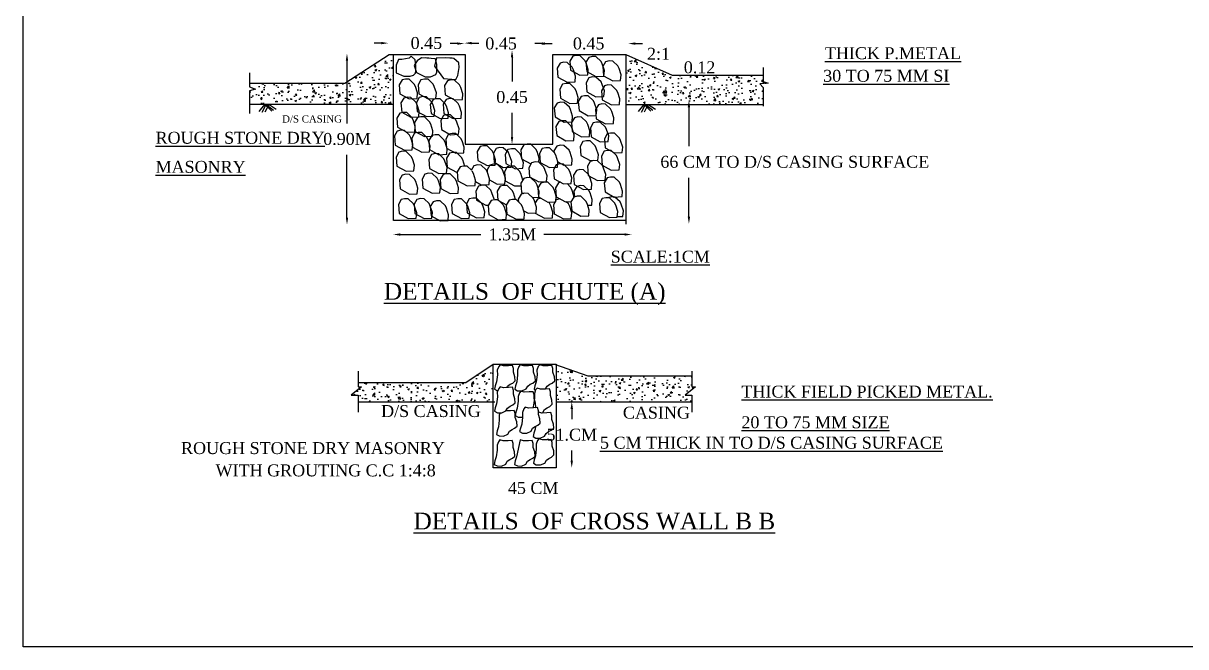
# Model space of a CAD drawing. Header units: metres. Extents: x 0.51 to 7.82, y 1.27 to 6.31.
# Drawn here: x 0.509 to 5.382, y 1.273 to 3.885 of the extents above; entities that cross this region are included whole.
import ezdxf

# ---------------------------------------------------------------- set-up
doc = ezdxf.new("R2010")
doc.units = ezdxf.units.M
doc.header["$MEASUREMENT"] = 0
for name, color, linetype in [('DIM', 5, 'Continuous'), ('DWG. LINE', 1, 'Continuous'), ('HATCH', 2, 'Continuous'), ('TEXT', 7, 'Continuous')]:
    doc.layers.add(name, color=color, linetype=linetype)
doc.layers.add('TITLE', color=7, linetype='Continuous', lineweight=30)
doc.styles.get("Standard").update_dxf_attribs({"font": 'TIMES.TTF', "height": 0.05})
doc.dimstyles.get("Standard").update_dxf_attribs({"dimtxt": 0.05, "dimasz": 0.03, "dimexe": 0.18, "dimexo": 0.0625, "dimgap": 0.04, "dimtad": 0, "dimtih": 1, "dimtoh": 1, "dimdec": 1, "dimzin": 0, "dimdsep": 46, "dimtxsty": 'Standard', "dimcen": 0.09, "dimse1": 1, "dimse2": 1, "dimclrd": 5, "dimclre": 5, "dimclrt": 4, "dimadec": 0, "dimazin": 0, "dimtfac": 1, "dimtdec": 1, "dimtofl": 0, "dimtmove": 0, "dimatfit": 3, "dimfxl": 1, "dimtolj": 1, "dimtzin": 0, "dimarcsym": 0})
pattern_1 = [(50, (1.722104, 3.577963), (0.071726, -0.0062752), [0.0075, -0.0825]), (355, (1.722104, 3.57796), (-0.0138751, 0.0752192), [0.006, -0.066]), (100.4514, (1.72808, 3.57744), (0.057851, 0.068944), [0.006374, -0.0701142]), (46.184, (1.7221, 3.59796), (0.106724, -0.016552), [0.01125, -0.12375]), (96.6356, (1.731, 3.59658), (0.0934663, 0.097412), [0.009561, -0.1051713]), (351.184, (1.7221, 3.59796), (0.093466, 0.097412), [0.009, -0.099]), (21, (1.732104, 3.592963), (0.0596907, -0.0402619), [0.0075, -0.0825]), (326, (1.732104, 3.59296), (0.0243315, 0.072515), [0.006, -0.066]), (71.4514, (1.73708, 3.58961), (0.0840223, 0.032253), [0.006374, -0.0701142]), (37.5, (1.722104, 3.577963), (0.00121599, 0.03328939), [0, -0.0652, 0, -0.067, 0, -0.06625]), (7.5, (1.722104, 3.577963), (0.02630695, 0.03944117), [0, -0.0382, 0, -0.0637, 0, -0.02525]), (327.5, (1.699804, 3.577963), (0.05338224, -0.0022555), [0, -0.025, 0, -0.078, 0, -0.1035]), (317.5, (1.689804, 3.577963), (0.0583186, 0.0100105), [0, -0.0325, 0, -0.0518, 0, -0.0735])]

# ---------------------------------------------------------------- blocks, each defined once
blk = doc.blocks.new('*D1')
at = {"layer": 'Defpoints', "color": 0}
for p in [(2.0594, 2.9987), (3.0594, 2.9999), (3.0594, 2.9987)]:
    blk.add_point(p, dxfattribs=at)
at = {"layer": 'DIM', "color": 5, "lineweight": -2}
for p, q in [((2.0894, 2.9999), (2.427, 2.9999)), ((3.0294, 2.9999), (2.6917, 2.9999))]:
    blk.add_line(p, q, dxfattribs=at)
at = {"layer": 'DIM', "color": 5}
for points in [[(2.0894, 3.0049), (2.0894, 2.9949), (2.0594, 2.9999)], [(3.0294, 3.0049), (3.0294, 2.9949), (3.0594, 2.9999)]]:
    blk.add_solid(points, dxfattribs=at)
at = {"layer": 'DIM', "color": 4, "insert": (2.5594, 2.9999), "char_height": 0.05, "attachment_point": 5}
blk.add_mtext('\\A1;1.35M', dxfattribs=at)
blk = doc.blocks.new('*D2')
at = {"layer": 'Defpoints', "color": 0}
for p in [(1.8687, 3.7585), (1.8662, 3.0412), (1.8687, 3.0412)]:
    blk.add_point(p, dxfattribs=at)
at = {"layer": 'DIM', "color": 5, "lineweight": -2}
for p, q in [((1.8662, 3.7285), (1.8662, 3.4654)), ((1.8662, 3.0712), (1.8662, 3.3344))]:
    blk.add_line(p, q, dxfattribs=at)
at = {"layer": 'DIM', "color": 5}
for points in [[(1.8612, 3.7285), (1.8712, 3.7285), (1.8662, 3.7585)], [(1.8612, 3.0712), (1.8712, 3.0712), (1.8662, 3.0412)]]:
    blk.add_solid(points, dxfattribs=at)
at = {"layer": 'DIM', "color": 4, "insert": (1.8662, 3.3999), "char_height": 0.05, "attachment_point": 5}
blk.add_mtext('\\A1;0.90M', dxfattribs=at)
blk = doc.blocks.new('*D3')
at = {"layer": 'Defpoints', "color": 0}
for p in [(2.0399, 3.802), (2.3583, 3.802), (2.3583, 3.802)]:
    blk.add_point(p, dxfattribs=at)
at = {"layer": 'DIM', "color": 5, "lineweight": -2}
for p, q in [((2.0099, 3.802), (1.9799, 3.802)), ((2.3883, 3.802), (2.4183, 3.802))]:
    blk.add_line(p, q, dxfattribs=at)
at = {"layer": 'DIM', "color": 5}
for points in [[(2.0099, 3.807), (2.0099, 3.797), (2.0399, 3.802)], [(2.3883, 3.807), (2.3883, 3.797), (2.3583, 3.802)]]:
    blk.add_solid(points, dxfattribs=at)
at = {"layer": 'DIM', "color": 4, "insert": (2.1991, 3.802), "char_height": 0.05, "attachment_point": 5}
blk.add_mtext('\\A1;0.45', dxfattribs=at)
blk = doc.blocks.new('*D4')
at = {"layer": 'Defpoints', "color": 0}
for p in [(2.3583, 3.802), (2.666, 3.802), (2.666, 3.8)]:
    blk.add_point(p, dxfattribs=at)
at = {"layer": 'DIM', "color": 5, "lineweight": -2}
for p, q in [((2.3283, 3.8), (2.2983, 3.8)), ((2.696, 3.8), (2.726, 3.8))]:
    blk.add_line(p, q, dxfattribs=at)
at = {"layer": 'DIM', "color": 5}
for points in [[(2.3283, 3.805), (2.3283, 3.795), (2.3583, 3.8)], [(2.696, 3.805), (2.696, 3.795), (2.666, 3.8)]]:
    blk.add_solid(points, dxfattribs=at)
at = {"layer": 'DIM', "color": 4, "insert": (2.5121, 3.8), "char_height": 0.05, "attachment_point": 5}
blk.add_mtext('\\A1;0.45', dxfattribs=at)
blk = doc.blocks.new('*D5')
at = {"layer": 'Defpoints', "color": 0}
for p in [(2.7137, 3.8), (3.0447, 3.8), (3.0447, 3.8)]:
    blk.add_point(p, dxfattribs=at)
at = {"layer": 'DIM', "color": 5, "lineweight": -2}
for p, q in [((2.6837, 3.8), (2.6537, 3.8)), ((3.0747, 3.8), (3.1047, 3.8))]:
    blk.add_line(p, q, dxfattribs=at)
at = {"layer": 'DIM', "color": 5}
for points in [[(2.6837, 3.805), (2.6837, 3.795), (2.7137, 3.8)], [(3.0747, 3.805), (3.0747, 3.795), (3.0447, 3.8)]]:
    blk.add_solid(points, dxfattribs=at)
at = {"layer": 'DIM', "color": 4, "insert": (2.8792, 3.8), "char_height": 0.05, "attachment_point": 5}
blk.add_mtext('\\A1;0.45', dxfattribs=at)
blk = doc.blocks.new('*D6')
at = {"layer": 'Defpoints', "color": 0}
for p in [(3.2881, 3.5631), (3.2881, 3.0453), (3.2994, 3.0453)]:
    blk.add_point(p, dxfattribs=at)
at = {"layer": 'DIM', "color": 5, "lineweight": -2}
for p, q in [((3.2994, 3.5331), (3.2994, 3.3704)), ((3.2994, 3.0753), (3.2994, 3.238))]:
    blk.add_line(p, q, dxfattribs=at)
at = {"layer": 'DIM', "color": 5}
for points in [[(3.2944, 3.5331), (3.3044, 3.5331), (3.2994, 3.5631)], [(3.2944, 3.0753), (3.3044, 3.0753), (3.2994, 3.0453)]]:
    blk.add_solid(points, dxfattribs=at)
at = {"layer": 'DIM', "color": 4, "insert": (3.2994, 3.3042), "char_height": 0.05, "attachment_point": 5}
blk.add_mtext('\\A1;                                               66 CM TO D/S CASING SURFACE', dxfattribs=at)
blk = doc.blocks.new('*D7')
at = {"layer": 'Defpoints', "color": 0}
for p in [(2.5581, 3.7724), (2.5581, 3.3785), (2.5581, 3.3785)]:
    blk.add_point(p, dxfattribs=at)
at = {"layer": 'DIM', "color": 5, "lineweight": -2}
for p, q in [((2.5581, 3.7424), (2.5581, 3.641)), ((2.5581, 3.4085), (2.5581, 3.51))]:
    blk.add_line(p, q, dxfattribs=at)
at = {"layer": 'DIM', "color": 5}
for points in [[(2.5531, 3.7424), (2.5631, 3.7424), (2.5581, 3.7724)], [(2.5531, 3.4085), (2.5631, 3.4085), (2.5581, 3.3785)]]:
    blk.add_solid(points, dxfattribs=at)
at = {"layer": 'DIM', "color": 4, "insert": (2.5581, 3.5755), "char_height": 0.05, "attachment_point": 5}
blk.add_mtext('\\A1;0.45', dxfattribs=at)
blk = doc.blocks.new('*D8')
at = {"layer": 'Defpoints', "color": 0}
for p in [(2.7426, 2.2992), (2.8084, 2.2992), (2.7426, 2.0223)]:
    blk.add_point(p, dxfattribs=at)
at = {"layer": 'DIM', "color": 5, "lineweight": -2}
for p, q in [((2.8084, 2.2692), (2.8084, 2.2263)), ((2.8084, 2.0523), (2.8084, 2.0952))]:
    blk.add_line(p, q, dxfattribs=at)
at = {"layer": 'DIM', "color": 5}
for points in [[(2.8034, 2.2692), (2.8134, 2.2692), (2.8084, 2.2992)], [(2.8034, 2.0523), (2.8134, 2.0523), (2.8084, 2.0223)]]:
    blk.add_solid(points, dxfattribs=at)
at = {"layer": 'DIM', "color": 4, "insert": (2.8084, 2.1607), "char_height": 0.05, "attachment_point": 5}
blk.add_mtext('\\A1;51.CM', dxfattribs=at)

msp = doc.modelspace()

# ---------------------------------------------------------------- hatches: boundary and pattern name
at = {"layer": 'HATCH'}
h = msp.add_hatch(dxfattribs=at)
h.set_pattern_fill('AR-CONC', color=256, scale=0.01, style=0)
h.set_pattern_definition(pattern_1)
h.paths.add_polyline_path([(2.0613, 3.7537), (2.0434, 3.7537), (1.8569, 3.6336), (1.4575, 3.6336), (1.4575, 3.6189), (1.483, 3.609), (1.4575, 3.602), (1.4575, 3.5449), (2.0613, 3.5449)])
h = msp.add_hatch(dxfattribs=at)
h.set_pattern_fill('AR-CONC', color=256, scale=0.01, style=0)
h.set_pattern_definition(pattern_1)
h.paths.add_polyline_path([(3.5962, 3.6307), (3.6319, 3.6346), (3.6108, 3.6406), (3.6108, 3.6671), (3.2289, 3.6671), (3.0355, 3.7537), (3.0355, 3.5449), (3.6108, 3.5449), (3.6108, 3.6166)])
h = msp.add_hatch(dxfattribs=at)
h.set_pattern_fill('AR-CONC', color=256, scale=0.01, style=0)
h.set_pattern_definition(pattern_1)
h.paths.add_polyline_path([(2.4788, 2.4572), (2.364, 2.3796), (1.9126, 2.3796), (1.9126, 2.3621), (1.9272, 2.3621), (1.884, 2.3273), (1.9126, 2.3273), (1.9126, 2.2992), (2.4788, 2.2992)])
h = msp.add_hatch(dxfattribs=at)
h.set_pattern_fill('AR-CONC', color=256, scale=0.01, style=0)
h.set_pattern_definition(pattern_1)
h.paths.add_polyline_path([(3.3122, 2.4076), (2.8751, 2.4076), (2.7426, 2.4549), (2.7426, 2.2992), (3.3122, 2.2992), (3.3122, 2.3273), (3.2836, 2.3273), (3.3269, 2.3621), (3.3122, 2.3621)])

# ---------------------------------------------------------------- linework, layer by layer
at = {"layer": 'DWG. LINE'}
for p, q in [((1.8569, 3.6336), (2.0434, 3.7537)), ((2.0434, 3.7537), (2.3618, 3.7537)), ((2.0613, 3.0591), (2.0613, 3.7537)), ((2.3618, 3.7537), (2.3618, 3.3785)), ((2.7295, 3.3785), (2.7295, 3.7537)), ((2.7295, 3.7537), (3.0355, 3.7537)), ((3.0355, 3.7537), (3.2289, 3.6671)), ((3.0355, 3.7537), (3.0355, 3.0428)), ((1.4575, 3.677), (1.4575, 3.6189)), ((3.2289, 3.6671), (3.6108, 3.6671)), ((3.6108, 3.6993), (3.6108, 3.6406)), ((1.4575, 3.6336), (1.8569, 3.6336)), ((1.4575, 3.6189), (1.483, 3.609)), ((1.483, 3.609), (1.4575, 3.602)), ((3.6319, 3.6346), (3.5962, 3.6307)), ((3.5962, 3.6307), (3.6108, 3.6166)), ((3.6108, 3.6406), (3.6319, 3.6346)), ((3.6108, 3.6166), (3.6108, 3.5376)), ((1.4575, 3.602), (1.4575, 3.5076)), ((2.0613, 3.5449), (1.4575, 3.5449)), ((3.0355, 3.5449), (3.6108, 3.5449)), ((2.3618, 3.3785), (2.7295, 3.3785)), ((3.0355, 3.0591), (2.0613, 3.0591)), ((2.364, 2.3796), (2.4788, 2.4572)), ((2.4788, 2.4572), (2.7363, 2.4572)), ((2.7363, 2.4572), (2.8751, 2.4076)), ((1.9126, 2.4274), (1.9126, 2.3621)), ((2.8751, 2.4076), (3.3122, 2.4076)), ((3.3122, 2.4274), (3.3122, 2.3621)), ((1.9272, 2.3621), (1.884, 2.3273)), ((1.9126, 2.3796), (2.364, 2.3796)), ((1.9126, 2.3621), (1.9272, 2.3621)), ((3.3269, 2.3621), (3.2836, 2.3273)), ((3.3122, 2.3621), (3.3269, 2.3621)), ((1.884, 2.3273), (1.9126, 2.3273)), ((1.9126, 2.3273), (1.9126, 2.255)), ((1.9126, 2.2992), (2.4864, 2.2992)), ((2.7426, 2.2992), (3.3122, 2.2992)), ((3.2836, 2.3273), (3.3122, 2.3273)), ((3.3122, 2.3273), (3.3122, 2.255))]:
    msp.add_line(p, q, dxfattribs=at)
msp.add_lwpolyline([(2.7363, 2.4572), (2.7426, 2.4572), (2.7426, 2.0223), (2.4788, 2.0223), (2.4788, 2.4572)], dxfattribs=at)
at = {"layer": 'HATCH'}
for p, q in [((1.498, 3.5157), (1.5217, 3.5449)), ((1.5108, 3.5131), (1.5281, 3.5449)), ((1.5217, 3.5449), (1.5509, 3.5173)), ((1.523, 3.5145), (1.5394, 3.5449)), ((1.5281, 3.5449), (1.5588, 3.5203)), ((1.5394, 3.5449), (1.5699, 3.5252)), ((3.0875, 3.5157), (3.1112, 3.5449)), ((3.1003, 3.5131), (3.1176, 3.5449)), ((3.1112, 3.5449), (3.1404, 3.5173)), ((3.1126, 3.5145), (3.1289, 3.5449)), ((3.1176, 3.5449), (3.1484, 3.5203)), ((3.1289, 3.5449), (3.1594, 3.5252))]:
    msp.add_line(p, q, dxfattribs=at)
for points in [[(2.1269, 3.7385), (2.0962, 3.7327), (2.0815, 3.7327), (2.072, 3.7093), (2.072, 3.6771), (2.1042, 3.664), (2.1313, 3.664), (2.1452, 3.6676), (2.1533, 3.6757), (2.1555, 3.6874), (2.1555, 3.7071), (2.1525, 3.7312), (2.135, 3.7473), (2.1269, 3.7385)], [(2.2096, 3.7393), (2.1789, 3.74), (2.1606, 3.7283), (2.1474, 3.7078), (2.1577, 3.6793), (2.1935, 3.661), (2.2169, 3.6603), (2.2382, 3.6705), (2.2426, 3.68), (2.2433, 3.6991), (2.2433, 3.7129), (2.2367, 3.7363), (2.2184, 3.7378), (2.2009, 3.7395), (2.1943, 3.7396)], [(2.3077, 3.7393), (2.2418, 3.7407), (2.233, 3.7056), (2.2711, 3.653), (2.3231, 3.6501), (2.3311, 3.6669), (2.3362, 3.6991), (2.3348, 3.7188), (2.3135, 3.7371), (2.2785, 3.7399)], [(2.8104, 3.7005), (2.7892, 3.721), (2.7738, 3.7217), (2.7592, 3.7181), (2.7475, 3.6976), (2.7504, 3.6596), (2.7892, 3.6384), (2.8221, 3.6398), (2.8243, 3.6632), (2.8155, 3.6903), (2.8104, 3.7005)], [(2.8637, 3.7293), (2.8425, 3.7497), (2.8271, 3.7505), (2.8125, 3.7468), (2.8008, 3.7263), (2.8037, 3.6883), (2.8425, 3.6671), (2.8754, 3.6686), (2.8776, 3.692), (2.8689, 3.719), (2.8637, 3.7293)], [(2.931, 3.7247), (2.9097, 3.7452), (2.8944, 3.7459), (2.8797, 3.7422), (2.868, 3.7218), (2.8709, 3.6837), (2.9097, 3.6625), (2.9427, 3.664), (2.9449, 3.6874), (2.9361, 3.7145), (2.931, 3.7247)], [(3.0013, 3.7063), (2.98, 3.7268), (2.9647, 3.7275), (2.95, 3.7239), (2.9383, 3.7034), (2.9412, 3.6654), (2.98, 3.6442), (3.013, 3.6456), (3.0152, 3.669), (3.0064, 3.6961), (3.0013, 3.7063)], [(2.931, 3.6391), (2.9098, 3.6595), (2.8944, 3.6603), (2.8798, 3.6566), (2.8681, 3.6361), (2.871, 3.5981), (2.9098, 3.5769), (2.9427, 3.5784), (2.9449, 3.6018), (2.9361, 3.6288), (2.931, 3.6391)], [(2.1481, 3.6303), (2.1269, 3.6508), (2.1116, 3.6515), (2.0969, 3.6479), (2.0852, 3.6274), (2.0881, 3.5894), (2.1269, 3.5682), (2.1599, 3.5696), (2.1621, 3.593), (2.1533, 3.6201), (2.1481, 3.6303)], [(2.2272, 3.6303), (2.206, 3.6508), (2.1906, 3.6515), (2.176, 3.6479), (2.1642, 3.6274), (2.1672, 3.5894), (2.206, 3.5682), (2.2389, 3.5696), (2.2411, 3.593), (2.2323, 3.6201), (2.2272, 3.6303)], [(2.3384, 3.6267), (2.3172, 3.6471), (2.3018, 3.6479), (2.2872, 3.6442), (2.2755, 3.6237), (2.2784, 3.5857), (2.3172, 3.5645), (2.3501, 3.566), (2.3523, 3.5894), (2.3436, 3.6164), (2.3384, 3.6267)], [(2.8212, 3.6117), (2.8, 3.6322), (2.7846, 3.6329), (2.77, 3.6293), (2.7583, 3.6088), (2.7612, 3.5708), (2.8, 3.5496), (2.8329, 3.551), (2.8351, 3.5744), (2.8263, 3.6015), (2.8212, 3.6117)], [(2.9961, 3.6054), (2.9749, 3.6259), (2.9595, 3.6266), (2.9449, 3.623), (2.9332, 3.6025), (2.9361, 3.5645), (2.9749, 3.5433), (3.0078, 3.5447), (3.01, 3.5681), (3.0013, 3.5952), (2.9961, 3.6054)], [(2.1555, 3.5543), (2.1342, 3.5747), (2.1189, 3.5755), (2.1042, 3.5718), (2.0925, 3.5513), (2.0955, 3.5133), (2.1342, 3.4921), (2.1672, 3.4936), (2.1694, 3.517), (2.1606, 3.544), (2.1555, 3.5543)], [(2.2206, 3.5565), (2.1994, 3.5769), (2.184, 3.5777), (2.1694, 3.574), (2.1577, 3.5535), (2.1606, 3.5155), (2.1994, 3.4943), (2.2323, 3.4958), (2.2345, 3.5192), (2.2257, 3.5462), (2.2206, 3.5565)], [(2.2784, 3.5477), (2.2572, 3.5682), (2.2418, 3.5689), (2.2272, 3.5652), (2.2155, 3.5448), (2.2184, 3.5067), (2.2572, 3.4855), (2.2901, 3.487), (2.2923, 3.5104), (2.2835, 3.5375), (2.2784, 3.5477)], [(2.3326, 3.5484), (2.3114, 3.5689), (2.296, 3.5696), (2.2813, 3.566), (2.2696, 3.5455), (2.2726, 3.5075), (2.3114, 3.4863), (2.3443, 3.4877), (2.3465, 3.5111), (2.3377, 3.5382), (2.3326, 3.5484)], [(2.8989, 3.56), (2.8777, 3.5805), (2.8623, 3.5812), (2.8477, 3.5776), (2.8359, 3.5571), (2.8389, 3.5191), (2.8777, 3.4979), (2.9106, 3.4993), (2.9128, 3.5227), (2.904, 3.5498), (2.8989, 3.56)], [(2.1386, 3.4904), (2.1174, 3.5109), (2.102, 3.5116), (2.0874, 3.508), (2.0757, 3.4875), (2.0786, 3.4495), (2.1174, 3.4283), (2.1503, 3.4297), (2.1525, 3.4531), (2.1438, 3.4802), (2.1386, 3.4904)], [(2.7982, 3.5333), (2.777, 3.5538), (2.7616, 3.5546), (2.7469, 3.5509), (2.7352, 3.5304), (2.7382, 3.4924), (2.777, 3.4712), (2.8099, 3.4727), (2.8121, 3.4961), (2.8033, 3.5231), (2.7982, 3.5333)], [(2.9712, 3.5262), (2.95, 3.5466), (2.9346, 3.5474), (2.92, 3.5437), (2.9083, 3.5232), (2.9112, 3.4852), (2.95, 3.464), (2.9829, 3.4655), (2.9851, 3.4889), (2.9764, 3.5159), (2.9712, 3.5262)], [(2.2126, 3.4722), (2.1913, 3.4926), (2.176, 3.4934), (2.1613, 3.4897), (2.1496, 3.4692), (2.1525, 3.4312), (2.1913, 3.41), (2.2243, 3.4115), (2.2265, 3.4349), (2.2177, 3.4619), (2.2126, 3.4722)], [(2.3219, 3.4804), (2.3007, 3.5009), (2.2853, 3.5017), (2.2707, 3.498), (2.2589, 3.4775), (2.2619, 3.4395), (2.3007, 3.4183), (2.3336, 3.4198), (2.3358, 3.4432), (2.327, 3.4702), (2.3219, 3.4804)], [(2.8051, 3.4552), (2.7839, 3.4757), (2.7685, 3.4764), (2.7539, 3.4728), (2.7422, 3.4523), (2.7451, 3.4143), (2.7839, 3.3931), (2.8168, 3.3945), (2.819, 3.4179), (2.8102, 3.445), (2.8051, 3.4552)], [(2.8705, 3.4718), (2.8492, 3.4923), (2.8339, 3.493), (2.8192, 3.4894), (2.8075, 3.4689), (2.8104, 3.4309), (2.8492, 3.4097), (2.8822, 3.4111), (2.8844, 3.4345), (2.8756, 3.4616), (2.8705, 3.4718)], [(2.9493, 3.4501), (2.9281, 3.4706), (2.9127, 3.4713), (2.8981, 3.4677), (2.8863, 3.4472), (2.8893, 3.4092), (2.9281, 3.388), (2.961, 3.3894), (2.9632, 3.4128), (2.9544, 3.4399), (2.9493, 3.4501)], [(2.1284, 3.4157), (2.1072, 3.4362), (2.0918, 3.4369), (2.0772, 3.4333), (2.0655, 3.4128), (2.0684, 3.3748), (2.1072, 3.3536), (2.1401, 3.355), (2.1423, 3.3784), (2.1335, 3.4055), (2.1284, 3.4157)], [(2.2009, 3.4069), (2.1796, 3.4274), (2.1643, 3.4281), (2.1496, 3.4245), (2.1379, 3.404), (2.1408, 3.366), (2.1796, 3.3448), (2.2126, 3.3462), (2.2148, 3.3696), (2.206, 3.3967), (2.2009, 3.4069)], [(2.2726, 3.3967), (2.2513, 3.4172), (2.236, 3.4179), (2.2213, 3.4142), (2.2096, 3.3938), (2.2126, 3.3558), (2.2513, 3.3345), (2.2843, 3.336), (2.2865, 3.3594), (2.2777, 3.3865), (2.2726, 3.3967)], [(2.3436, 3.4025), (2.3223, 3.423), (2.307, 3.4238), (2.2923, 3.4201), (2.2806, 3.3996), (2.2836, 3.3616), (2.3223, 3.3404), (2.3553, 3.3419), (2.3575, 3.3653), (2.3487, 3.3923), (2.3436, 3.4025)], [(3.008, 3.4039), (2.9868, 3.4244), (2.9714, 3.4251), (2.9568, 3.4214), (2.9451, 3.401), (2.948, 3.3629), (2.9868, 3.3417), (3.0197, 3.3432), (3.0219, 3.3666), (3.0131, 3.3937), (3.008, 3.4039)], [(2.4753, 3.3506), (2.4541, 3.3711), (2.4387, 3.3718), (2.4241, 3.3682), (2.4124, 3.3477), (2.4153, 3.3097), (2.4541, 3.2885), (2.487, 3.2899), (2.4892, 3.3133), (2.4804, 3.3404), (2.4753, 3.3506)], [(2.5426, 3.3433), (2.5214, 3.3638), (2.506, 3.3645), (2.4914, 3.3609), (2.4797, 3.3404), (2.4826, 3.3024), (2.5214, 3.2812), (2.5543, 3.2826), (2.5565, 3.306), (2.5478, 3.3331), (2.5426, 3.3433)], [(2.6583, 3.3577), (2.6371, 3.3782), (2.6217, 3.3789), (2.6071, 3.3752), (2.5954, 3.3548), (2.5983, 3.3167), (2.6371, 3.2955)], [(2.7362, 3.3424), (2.7149, 3.3629), (2.6996, 3.3636), (2.6849, 3.36), (2.6732, 3.3395), (2.6761, 3.3015), (2.7149, 3.2803), (2.7479, 3.2817), (2.7501, 3.3051), (2.7413, 3.3322), (2.7362, 3.3424)], [(2.7968, 3.3532), (2.7756, 3.3736), (2.7602, 3.3744), (2.7456, 3.3707), (2.7339, 3.3502), (2.7343, 3.3442)], [(2.906, 3.3715), (2.8848, 3.392), (2.8695, 3.3927), (2.8548, 3.3891), (2.8431, 3.3686), (2.846, 3.3306), (2.8848, 3.3094), (2.9178, 3.3108), (2.92, 3.3342), (2.9112, 3.3613), (2.906, 3.3715)], [(2.1354, 3.3274), (2.1142, 3.3479), (2.0988, 3.3486), (2.0842, 3.3449), (2.0725, 3.3245), (2.0754, 3.2864), (2.1142, 3.2652), (2.1471, 3.2667), (2.1493, 3.2901), (2.1405, 3.3171), (2.1354, 3.3274)], [(2.2718, 3.3177), (2.2506, 3.3382), (2.2352, 3.3389), (2.2206, 3.3353), (2.2089, 3.3148), (2.2118, 3.2768), (2.2506, 3.2556), (2.2836, 3.257), (2.2857, 3.2804), (2.277, 3.3075), (2.2718, 3.3177)], [(2.3465, 3.3228), (2.3253, 3.3433), (2.3099, 3.3441), (2.2953, 3.3404), (2.2836, 3.3199), (2.2865, 3.2819), (2.3253, 3.2607), (2.3284, 3.2608)], [(2.3604, 3.2856), (2.3516, 3.3126), (2.3465, 3.3228)], [(2.5917, 3.3379), (2.5705, 3.3584), (2.5551, 3.3592), (2.5405, 3.3555), (2.5288, 3.335), (2.5317, 3.297), (2.5705, 3.2758), (2.6034, 3.2773), (2.6056, 3.3007), (2.5969, 3.3277), (2.5917, 3.3379)], [(2.6706, 3.3025), (2.6722, 3.3204), (2.6635, 3.3475), (2.6583, 3.3577)], [(2.7501, 3.305), (2.7756, 3.291), (2.8085, 3.2925), (2.8107, 3.3159), (2.8019, 3.3429), (2.7968, 3.3532)], [(2.9953, 3.3313), (2.9741, 3.3518), (2.9587, 3.3525), (2.9441, 3.3489), (2.9324, 3.3284), (2.9353, 3.2904), (2.9741, 3.2692), (3.007, 3.2706), (3.0092, 3.294), (3.0005, 3.3211), (2.9953, 3.3313)], [(2.3876, 3.2691), (2.37, 3.286), (2.3546, 3.2868), (2.34, 3.2831), (2.3283, 3.2626), (2.3312, 3.2246), (2.37, 3.2034), (2.4029, 3.2049), (2.4051, 3.2283), (2.3963, 3.2553), (2.3912, 3.2656)], [(2.4497, 3.2707), (2.4285, 3.2911), (2.4132, 3.2919), (2.3985, 3.2882), (2.3868, 3.2678)], [(2.4045, 3.2217), (2.4285, 3.2085), (2.4615, 3.21), (2.4637, 3.2334), (2.4549, 3.2604), (2.4497, 3.2707)], [(2.5163, 3.2736), (2.4951, 3.2941), (2.4798, 3.2948), (2.4651, 3.2911), (2.4534, 3.2707), (2.4541, 3.262)], [(2.4632, 3.2289), (2.4951, 3.2114), (2.5281, 3.2129), (2.5303, 3.2363), (2.5215, 3.2634), (2.5163, 3.2736)], [(2.5895, 3.2656), (2.5683, 3.286), (2.5529, 3.2868), (2.5383, 3.2831), (2.5266, 3.2626), (2.5295, 3.2246), (2.5683, 3.2034), (2.5961, 3.2046)], [(2.6034, 3.2283), (2.5947, 3.2553), (2.5895, 3.2656)], [(2.691, 3.2828), (2.6698, 3.3032), (2.6544, 3.304), (2.6398, 3.3003), (2.628, 3.2798), (2.631, 3.2418), (2.6698, 3.2206), (2.7027, 3.2221), (2.7049, 3.2455), (2.6961, 3.2725), (2.691, 3.2828)], [(2.7947, 3.2744), (2.7735, 3.2949), (2.7581, 3.2956), (2.7435, 3.292), (2.7318, 3.2715), (2.7347, 3.2335), (2.7735, 3.2123), (2.8064, 3.2137), (2.8086, 3.2371), (2.7998, 3.2642), (2.7947, 3.2744)], [(2.8789, 3.251), (2.8577, 3.2715), (2.8423, 3.2722), (2.8276, 3.2686), (2.8159, 3.2481), (2.8189, 3.2101), (2.8577, 3.1889), (2.8906, 3.1903), (2.8928, 3.2137), (2.884, 3.2408), (2.8789, 3.251)], [(2.9368, 3.2887), (2.9156, 3.3092), (2.9002, 3.31), (2.8856, 3.3063), (2.8739, 3.2858), (2.8768, 3.2478), (2.9156, 3.2266), (2.9485, 3.2281), (2.9507, 3.2515), (2.9419, 3.2785), (2.9368, 3.2887)], [(2.1494, 3.2316), (2.1282, 3.2521), (2.1128, 3.2528), (2.0982, 3.2492), (2.0865, 3.2287), (2.0894, 3.1907), (2.1282, 3.1695), (2.1611, 3.1709), (2.1633, 3.1943), (2.1545, 3.2214), (2.1494, 3.2316)], [(2.2444, 3.2354), (2.2232, 3.2559), (2.2078, 3.2566), (2.1932, 3.253), (2.1814, 3.2325), (2.1844, 3.1945), (2.2232, 3.1733), (2.2561, 3.1747), (2.2583, 3.1981), (2.2495, 3.2252), (2.2444, 3.2354)], [(2.3201, 3.2334), (2.2988, 3.2539), (2.2835, 3.2546), (2.2688, 3.2509), (2.2571, 3.2305), (2.2601, 3.1924), (2.2988, 3.1712), (2.3318, 3.1727), (2.334, 3.1961), (2.3252, 3.2231), (2.3201, 3.2334)], [(2.6583, 3.2173), (2.6371, 3.2378), (2.6217, 3.2385), (2.6071, 3.2348), (2.5954, 3.2144), (2.5983, 3.1763), (2.607, 3.1716)], [(2.6431, 3.1554), (2.67, 3.1566), (2.6722, 3.18), (2.6635, 3.2071), (2.6583, 3.2173)], [(2.7295, 3.1981), (2.7083, 3.2186), (2.6929, 3.2193), (2.6783, 3.2157), (2.6666, 3.1952), (2.6695, 3.1572), (2.7083, 3.136), (2.7412, 3.1374), (2.7434, 3.1608), (2.7346, 3.1879), (2.7295, 3.1981)], [(2.7616, 3.2187), (2.7522, 3.2164), (2.7405, 3.1959), (2.7434, 3.1579), (2.7822, 3.1367), (2.8057, 3.1377)], [(3.0078, 3.2193), (2.9866, 3.2397), (2.9712, 3.2405), (2.9565, 3.2368), (2.9448, 3.2163), (2.9478, 3.1783), (2.9866, 3.1571), (3.0195, 3.1586), (3.0217, 3.182), (3.0129, 3.209), (3.0078, 3.2193)], [(2.4688, 3.1851), (2.4476, 3.2056), (2.4322, 3.2063), (2.4175, 3.2027), (2.4058, 3.1822), (2.4088, 3.1442), (2.4476, 3.123), (2.4598, 3.1235)], [(2.4824, 3.1449), (2.4827, 3.1478), (2.4739, 3.1749), (2.4688, 3.1851)], [(2.5588, 3.1844), (2.5376, 3.2049), (2.5222, 3.2056), (2.5076, 3.2019), (2.4959, 3.1815), (2.4988, 3.1434), (2.5345, 3.1239)], [(2.5726, 3.1464), (2.5727, 3.1471), (2.5639, 3.1742), (2.5588, 3.1844)], [(2.6473, 3.1513), (2.6261, 3.1718), (2.6107, 3.1725), (2.5961, 3.1689), (2.5844, 3.1484), (2.5853, 3.1369)], [(2.8034, 3.1988), (2.7888, 3.213)], [(2.8169, 3.1572), (2.8173, 3.1615), (2.8086, 3.1886), (2.8034, 3.1988)], [(2.8804, 3.1842), (2.8592, 3.2046), (2.8438, 3.2054), (2.8292, 3.2017), (2.8175, 3.1812), (2.8193, 3.1578)], [(2.8753, 3.1227), (2.8921, 3.1235), (2.8943, 3.1469), (2.8856, 3.1739), (2.8804, 3.1842)], [(2.1446, 3.1287), (2.1233, 3.1491), (2.108, 3.1499), (2.0933, 3.1462), (2.0816, 3.1257), (2.0845, 3.0877), (2.1233, 3.0665), (2.1563, 3.068), (2.1585, 3.0914), (2.1497, 3.1184), (2.1446, 3.1287)], [(2.2104, 3.1294), (2.1892, 3.1499), (2.1738, 3.1506), (2.1592, 3.147), (2.1475, 3.1265), (2.1504, 3.0885), (2.1892, 3.0672), (2.2221, 3.0687), (2.2243, 3.0921), (2.2155, 3.1192), (2.2104, 3.1294)], [(2.2785, 3.1199), (2.2573, 3.1404), (2.2419, 3.1411), (2.2273, 3.1374), (2.2155, 3.117), (2.2185, 3.0789), (2.2573, 3.0577), (2.2902, 3.0592), (2.2924, 3.0826), (2.2836, 3.1097), (2.2785, 3.1199)], [(2.367, 3.1287), (2.3458, 3.1491), (2.3304, 3.1499), (2.3158, 3.1462), (2.3041, 3.1257), (2.307, 3.0877), (2.3458, 3.0665), (2.3787, 3.068), (2.3809, 3.0914), (2.3722, 3.1184), (2.367, 3.1287)], [(2.43, 3.1316), (2.4088, 3.1521), (2.3934, 3.1528), (2.3787, 3.1491), (2.367, 3.1287), (2.37, 3.0906), (2.4088, 3.0694), (2.4417, 3.0709), (2.4439, 3.0943), (2.4351, 3.1214), (2.43, 3.1316)], [(2.5215, 3.1243), (2.5002, 3.1448), (2.4849, 3.1455), (2.4702, 3.1418), (2.4585, 3.1214), (2.4614, 3.0833), (2.5002, 3.0621), (2.5332, 3.0636), (2.5354, 3.087), (2.5266, 3.114), (2.5215, 3.1243)], [(2.5968, 3.1257), (2.5756, 3.1462), (2.5603, 3.147), (2.5456, 3.1433), (2.5339, 3.1228), (2.5368, 3.0848), (2.5756, 3.0636), (2.6086, 3.0651), (2.6107, 3.0885), (2.602, 3.1155), (2.5968, 3.1257)], [(2.6071, 3.0996), (2.6261, 3.0892), (2.6591, 3.0906), (2.6612, 3.114), (2.6525, 3.1411), (2.6473, 3.1513)], [(2.679, 3.152), (2.6644, 3.1484), (2.6553, 3.1325)], [(2.6556, 3.0905), (2.6556, 3.0899), (2.6944, 3.0687), (2.7273, 3.0701), (2.7295, 3.0935), (2.7207, 3.1206), (2.7156, 3.1308)], [(2.7156, 3.1308), (2.7102, 3.136)], [(2.7596, 3.149), (2.7581, 3.1491), (2.7434, 3.1455), (2.7317, 3.125), (2.7346, 3.087), (2.7734, 3.0658), (2.8064, 3.0672), (2.8086, 3.0906), (2.7998, 3.1177), (2.7947, 3.1279)], [(2.7947, 3.1279), (2.7854, 3.1368)], [(2.868, 3.1396), (2.8468, 3.16), (2.8314, 3.1608), (2.8168, 3.1571), (2.8051, 3.1366), (2.808, 3.0986), (2.8468, 3.0774), (2.8797, 3.0789), (2.8819, 3.1023), (2.8731, 3.1293), (2.868, 3.1396)], [(2.9873, 3.133), (2.9661, 3.1535), (2.9507, 3.1542), (2.9361, 3.1505), (2.9243, 3.1301), (2.9273, 3.092), (2.9661, 3.0708), (2.999, 3.0723), (3.0012, 3.0957), (2.9924, 3.1227), (2.9873, 3.133)], [(3.0107, 3.1366), (2.9895, 3.1571), (2.9741, 3.1578), (2.9595, 3.1542), (2.9592, 3.1538)], [(2.9992, 3.0749), (3.0224, 3.076), (3.0246, 3.0993), (3.0158, 3.1264), (3.0107, 3.1366)], [(2.502, 2.4466), (2.4964, 2.4314), (2.4968, 2.4114), (2.4934, 2.3826), (2.4879, 2.3659), (2.4849, 2.3514), (2.4968, 2.3448), (2.4983, 2.3447)], [(2.5358, 2.3582), (2.5394, 2.3648), (2.5502, 2.3722), (2.5609, 2.3777), (2.5713, 2.3863), (2.5702, 2.4037), (2.5635, 2.4226), (2.5635, 2.4385), (2.5594, 2.4514), (2.5431, 2.4503), (2.5227, 2.4496), (2.5079, 2.4537), (2.502, 2.4466)], [(2.5864, 2.4466), (2.5808, 2.4314), (2.5812, 2.4114), (2.5779, 2.3826), (2.5723, 2.3659), (2.5693, 2.3514), (2.5812, 2.3448), (2.599, 2.3444), (2.6172, 2.3526), (2.6238, 2.3648), (2.6346, 2.3722), (2.6453, 2.3777), (2.6557, 2.3863), (2.6546, 2.4037), (2.6479, 2.4226), (2.6479, 2.4385), (2.6439, 2.4514), (2.6275, 2.4503), (2.6072, 2.4496), (2.5923, 2.4537), (2.5864, 2.4466)], [(2.668, 2.4466), (2.6624, 2.4314), (2.6628, 2.4114), (2.6595, 2.3826), (2.6539, 2.3659), (2.6509, 2.3514), (2.6568, 2.3481)], [(2.6985, 2.3525), (2.6988, 2.3526), (2.7054, 2.3648), (2.7162, 2.3722), (2.7269, 2.3777), (2.7373, 2.3863), (2.7362, 2.4037), (2.7295, 2.4226), (2.7295, 2.4385), (2.7254, 2.4514), (2.7091, 2.4503), (2.6887, 2.4496), (2.6739, 2.4537), (2.668, 2.4466)], [(2.502, 2.3548), (2.4964, 2.3396), (2.4968, 2.3196), (2.4934, 2.2907), (2.4879, 2.2741), (2.4849, 2.2596), (2.4968, 2.2529), (2.5146, 2.2526), (2.5327, 2.2607), (2.5394, 2.2729), (2.5502, 2.2804), (2.5609, 2.2859), (2.5713, 2.2944), (2.5702, 2.3118), (2.5635, 2.3307), (2.5635, 2.3466), (2.5594, 2.3596), (2.5431, 2.3585), (2.5227, 2.3578), (2.5079, 2.3618), (2.502, 2.3548)], [(2.6554, 2.2741), (2.658, 2.2762), (2.6569, 2.2936), (2.6503, 2.3125), (2.6503, 2.3285), (2.6462, 2.3414), (2.6299, 2.3403), (2.6095, 2.3396), (2.5947, 2.3436), (2.5887, 2.3366)], [(2.657, 2.3487), (2.6515, 2.3335), (2.6518, 2.3135), (2.6485, 2.2847), (2.6448, 2.2735)], [(2.6822, 2.2521), (2.6878, 2.2547), (2.6945, 2.2669), (2.7052, 2.2743), (2.716, 2.2798), (2.7263, 2.2884), (2.7252, 2.3058), (2.7186, 2.3247), (2.7186, 2.3406), (2.7145, 2.3535), (2.6982, 2.3524), (2.6778, 2.3517), (2.663, 2.3558), (2.657, 2.3487)], [(2.5887, 2.3366), (2.5832, 2.3214), (2.5835, 2.3014), (2.5802, 2.2725), (2.5746, 2.2559), (2.5717, 2.2414), (2.5835, 2.2348), (2.6013, 2.2344), (2.6017, 2.2346)], [(2.508, 2.2527), (2.5042, 2.2426), (2.5046, 2.2226), (2.5013, 2.1937), (2.4957, 2.177), (2.4928, 2.1626), (2.5046, 2.1559), (2.5224, 2.1555), (2.5406, 2.1637), (2.5472, 2.1759), (2.558, 2.1833), (2.5687, 2.1889), (2.5791, 2.1974), (2.578, 2.2148), (2.5713, 2.2337), (2.5713, 2.2496), (2.5673, 2.2626), (2.551, 2.2614), (2.5328, 2.2608)], [(2.6069, 2.2699), (2.6014, 2.2547), (2.6018, 2.2347), (2.5984, 2.2058), (2.5929, 2.1891), (2.5899, 2.1747), (2.6018, 2.168), (2.6195, 2.1677), (2.6377, 2.1758), (2.6444, 2.188), (2.6551, 2.1954), (2.6659, 2.201), (2.6763, 2.2095), (2.6751, 2.2269), (2.6685, 2.2458), (2.6685, 2.2617), (2.6644, 2.2747), (2.6481, 2.2736), (2.6277, 2.2728), (2.6129, 2.2769), (2.6069, 2.2699)], [(2.6561, 2.1959), (2.6548, 2.1846), (2.6492, 2.1679), (2.6463, 2.1535), (2.6581, 2.1468), (2.6759, 2.1464), (2.6941, 2.1546), (2.7008, 2.1668), (2.7115, 2.1742), (2.7223, 2.1798), (2.7326, 2.1883), (2.7315, 2.2057), (2.7249, 2.2246), (2.7249, 2.2405), (2.7208, 2.2535), (2.7045, 2.2524), (2.6841, 2.2516), (2.6693, 2.2557), (2.6685, 2.2548)], [(2.6685, 2.2465), (2.6696, 2.2465)], [(2.5007, 2.1319), (2.4951, 2.1167), (2.4955, 2.0967), (2.4922, 2.0678), (2.4866, 2.0511), (2.4837, 2.0367), (2.4955, 2.03), (2.5133, 2.0297), (2.5315, 2.0378), (2.5381, 2.05), (2.5489, 2.0574), (2.5596, 2.063), (2.57, 2.0715), (2.5689, 2.0889), (2.5622, 2.1078), (2.5622, 2.1237), (2.5582, 2.1367), (2.5418, 2.1356), (2.5215, 2.1348), (2.5066, 2.1389), (2.5007, 2.1319)], [(2.5916, 2.1389), (2.5772, 2.0678), (2.5716, 2.0511), (2.5686, 2.0367), (2.5805, 2.03), (2.5983, 2.0297), (2.6165, 2.0378), (2.6231, 2.05), (2.6339, 2.0574), (2.6446, 2.063), (2.655, 2.0715), (2.6539, 2.0889), (2.6472, 2.1078), (2.6472, 2.1237), (2.6431, 2.1367), (2.6268, 2.1356), (2.6065, 2.1348), (2.5916, 2.1389)], [(2.6646, 2.1364), (2.6591, 2.1212), (2.6594, 2.1013), (2.6561, 2.0724), (2.6505, 2.0557), (2.6476, 2.0413), (2.6594, 2.0346), (2.6772, 2.0342), (2.6954, 2.0424), (2.7021, 2.0546), (2.7128, 2.062), (2.7236, 2.0675), (2.7339, 2.0761), (2.7328, 2.0935), (2.7261, 2.1124), (2.7261, 2.1283), (2.7221, 2.1412), (2.7058, 2.1401), (2.6854, 2.1394), (2.6705, 2.1435), (2.6646, 2.1364)]]:
    msp.add_lwpolyline(points, dxfattribs=at)
at = {"layer": 'TITLE'}
msp.add_lwpolyline([(0.5094, 6.3061), (7.7761, 6.3061), (7.7761, 1.2726), (0.5094, 1.2726)], close=True, dxfattribs=at)

# ---------------------------------------------------------------- texts
at = {"layer": 'TEXT'}
for s, height, p in [('2:1', 0.05, (3.1238, 3.7322)), ('%%UTHICK P.METAL', 0.05, (3.8692, 3.7348)), ('0.12', 0.05, (3.2779, 3.6756)), ('%%U30 TO 75 MM SI', 0.05, (3.8622, 3.64)), ('D/S CASING', 0.03, (1.5946, 3.4691)), ('%%UROUGH STONE DRY', 0.05, (1.0639, 3.3803)), ('%%UMASONRY', 0.05, (1.0639, 3.2585)), ('%%USCALE:1CM', 0.05, (2.9716, 2.8822)), ('%%UDETAILS  OF CHUTE (A)', 0.07, (2.021, 2.7267)), ('%%UTHICK FIELD PICKED METAL.', 0.05, (3.5195, 2.3167)), ('D/S CASING', 0.05, (2.0093, 2.2352)), ('CASING', 0.05, (3.0226, 2.2285)), ('%%U20 TO 75 MM SIZE', 0.05, (3.5195, 2.1881)), ('%%U5 CM THICK IN TO D/S CASING SURFACE', 0.05, (2.9267, 2.1025)), ('ROUGH STONE DRY MASONRY', 0.05, (1.1707, 2.08)), ('WITH GROUTING C.C 1:4:8', 0.05, (1.3154, 1.9865)), ('45 CM', 0.05, (2.5407, 1.9127)), ('%%UDETAILS  OF CROSS WALL B B', 0.07, (2.1454, 1.7643))]:
    msp.add_text(s, height=height, dxfattribs=at).set_placement(p)

# ---------------------------------------------------------------- dimensions: what is measured, and where the dimension line sits
at = {"layer": 'DIM'}
dim = msp.add_linear_dim(base=(2.3583, 3.802), p1=(2.0399, 3.802), p2=(2.3583, 3.802), text='0.45', dimstyle='Standard', dxfattribs=at)
dim.commit()
dim.dimension.update_dxf_attribs({"geometry": '*D3', "text_midpoint": (2.1991, 3.802)})
for p1, p2, distance, text, picture, middle in [((2.3583, 3.802), (2.666, 3.802), -0.002, '0.45', '*D4', (2.5121, 3.8)), ((2.7137, 3.8), (3.0447, 3.8), 0, '0.45', '*D5', (2.8792, 3.8)), ((1.8687, 3.7585), (1.8687, 3.0412), -0.0025, '0.90M', '*D2', (1.8662, 3.3999)), ((2.0594, 2.9987), (3.0594, 2.9987), 0.0011, '1.35M', '*D1', (2.5594, 2.9999))]:
    dim = msp.add_aligned_dim(p1=p1, p2=p2, distance=distance, text=text, dimstyle='Standard', dxfattribs=at)
    dim.commit()
    dim.dimension.update_dxf_attribs({"geometry": picture, "text_midpoint": middle})
for base, p1, p2, text, picture, middle in [((2.5581, 3.3785), (2.5581, 3.7724), (2.5581, 3.3785), '0.45', '*D7', (2.5581, 3.5755)), ((3.2994, 3.0453), (3.2881, 3.5631), (3.2881, 3.0453), '                                               66 CM TO D/S CASING SURFACE', '*D6', (3.2994, 3.3042)), ((2.8084, 2.2992), (2.7426, 2.0223), (2.7426, 2.2992), '51.CM', '*D8', (2.8084, 2.1607))]:
    dim = msp.add_linear_dim(base=base, p1=p1, p2=p2, angle=90, text=text, dimstyle='Standard', dxfattribs=at)
    dim.commit()
    dim.dimension.update_dxf_attribs({"geometry": picture, "text_midpoint": middle})

doc.saveas('drawing.dxf')
